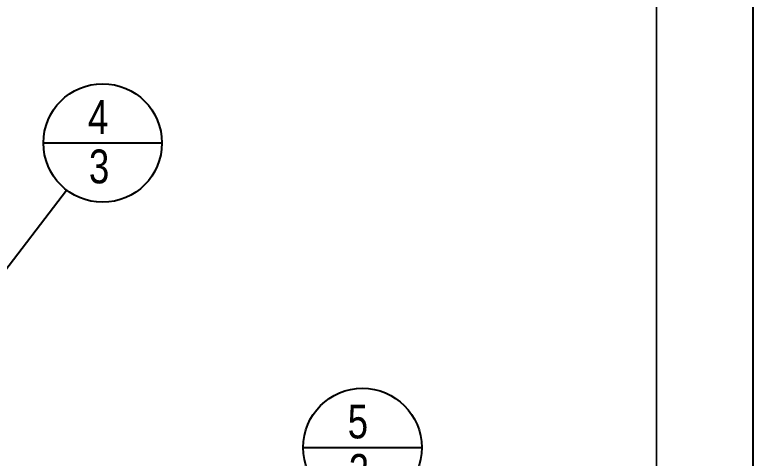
# Model space of a CAD drawing. Header units: millimetres. Extents: x 0 to 210, y 0 to 297.
# Drawn here: x 133.7 to 210, y 154.8 to 200.6 of the extents above; entities that cross this region are included whole.
import ezdxf

# ---------------------------------------------------------------- set-up
doc = ezdxf.new("R2010")
doc.units = ezdxf.units.MM
doc.header["$LTSCALE"] = 19.36
doc.layers.get('0').update_dxf_attribs({"linetype": 'CONTINUOUS'})
doc.styles.get("Standard").update_dxf_attribs({"font": 'txt', "width": 0.85})
doc.styles.add('TEXTSTYLE_5', font='txt', dxfattribs={"width": 0.7})
doc.dimstyles.get("Standard").update_dxf_attribs({"dimtxt": 3.5, "dimasz": 3.5, "dimexe": 1.5, "dimexo": 1, "dimtad": 1, "dimdec": 3, "dimtxsty": 'STANDARD', "dimblk": 'OPEN', "dimblk1": 'OPEN', "dimblk2": 'OPEN', "dimcen": 0.09, "dimadec": 3, "dimazin": 2, "dimtol": 1, "dimtp": 0.001, "dimtm": 0.001, "dimtfac": 1, "dimtdec": 3, "dimtofl": 0, "dimtmove": 0, "dimatfit": 3, "dimldrblk": 'OPEN', "dimfxl": 1, "dimtolj": 1, "dimarcsym": 0})

# ---------------------------------------------------------------- blocks, each defined once
blk = doc.blocks.new('_OPEN')
at = {"color": 0, "linetype": 'BYBLOCK'}
for p, q in [((0, 0), (-1, 0.214)), ((-1, -0.214), (0, 0)), ((-1, 0), (0, 0))]:
    blk.add_line(p, q, dxfattribs=at)
blk = doc.blocks.new('BOM BALLOON 4_BL5', base_point=(142.754, 187.378))
at = {"color": 2, "linetype": 'CONTINUOUS'}
blk.add_line((136.629, 187.378), (148.879, 187.378), dxfattribs=at)
blk.add_circle((142.754, 187.378), 6.125, dxfattribs=at)
at = {"color": 2, "linetype": 'CONTINUOUS', "style": 'TEXTSTYLE_5', "width": 0.808594}
for s, p in [('4', (141.235, 188.317)), ('3', (141.335, 183.204))]:
    blk.add_text(s, height=3.5, dxfattribs=at).set_placement(p)
blk = doc.blocks.new('BOM BALLOON 5_BL6', base_point=(169.605, 155.905))
at = {"color": 2, "linetype": 'CONTINUOUS'}
blk.add_line((163.48, 155.905), (175.73, 155.905), dxfattribs=at)
blk.add_circle((169.605, 155.905), 6.125, dxfattribs=at)
at = {"color": 2, "linetype": 'CONTINUOUS', "style": 'TEXTSTYLE_5', "width": 0.808594}
for s, p in [('5', (168.085, 156.843)), ('2', (168.186, 151.73))]:
    blk.add_text(s, height=3.5, dxfattribs=at).set_placement(p)

msp = doc.modelspace()

# ---------------------------------------------------------------- linework, layer by layer
at = {"color": 7, "linetype": 'CONTINUOUS'}
msp.add_line((210, 0), (210, 297), dxfattribs=at)
at = {"color": 7, "linetype": 'CONTINUOUS', "const_width": 0.15}
msp.add_lwpolyline([(200, 14), (200, 283)], dxfattribs=at)

# ---------------------------------------------------------------- block references
at = {"color": 2, "linetype": 'CONTINUOUS'}
for name, p in [('BOM BALLOON 4_BL5', (142.754, 187.378)), ('BOM BALLOON 5_BL6', (169.605, 155.905))]:
    msp.add_blockref(name, p, dxfattribs=at)

# ---------------------------------------------------------------- leaders
msp.add_leader([(119.222, 156.667), (139.029, 182.516)], dimstyle='STANDARD', override={"dimtad": 0, "dimldrblk": 'DOT'}, dxfattribs=at)

doc.saveas('drawing.dxf')
